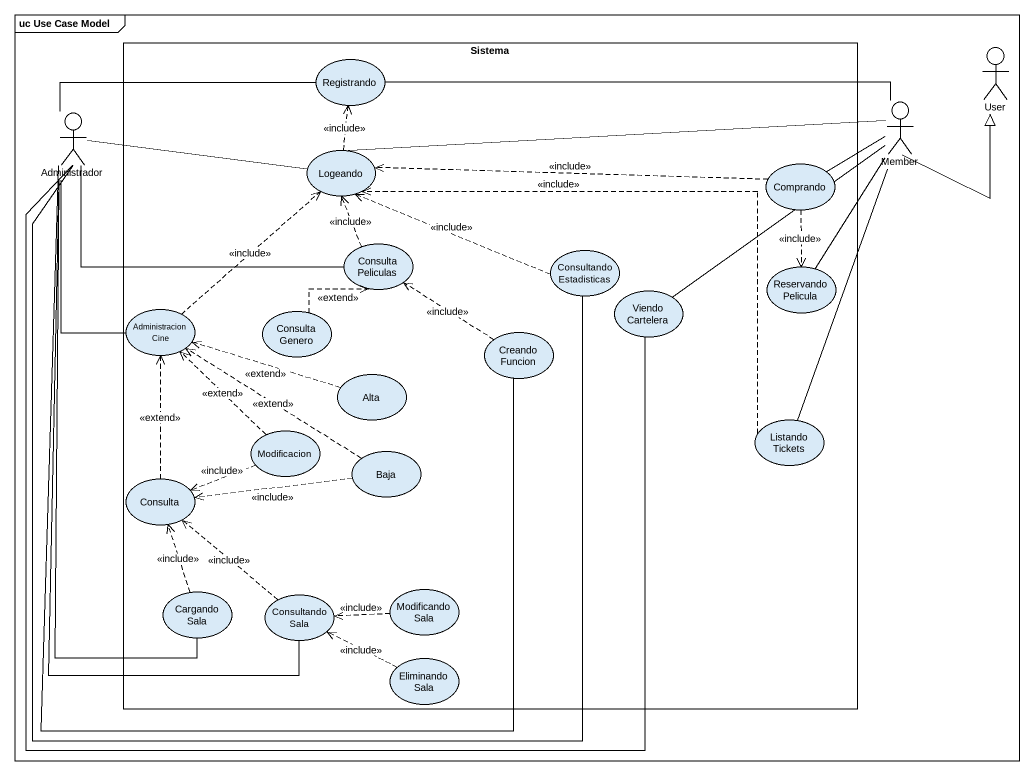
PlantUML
@startuml
mainframe uc Use Case Model
rectangle Sistema {
  usecase Registrando
  usecase Logeando
  usecase Comprando
  usecase "Consulta Peliculas" as Consulta_Peliculas
  usecase "Consultando Estadisticas" as Consultando_Estadisticas
  usecase "Viendo Cartelera" as Viendo_Cartelera
  usecase "Reservando Pelicula" as Reservando_Pelicula
  usecase "Administracion Cine" as Administracion_Cine
  usecase "Consulta Genero" as Consulta_Genero
  usecase "Creando Funcion" as Creando_Funcion
  usecase Alta
  usecase Modificacion
  usecase Baja
  usecase "Listando Tickets" as Listando_Tickets
  usecase Consulta
  usecase "Cargando Sala" as Cargando_Sala
  usecase "Consultando Sala" as Consultando_Sala
  usecase "Modificando Sala" as Modificando_Sala
  usecase "Eliminando Sala" as Eliminando_Sala
}
actor User
actor Administrador
actor Member
Administrador -right- Registrando
Administrador -right- Logeando
Administrador -right- Consulta_Peliculas
Administrador -right- Consultando_Estadisticas
Administrador -right- Viendo_Cartelera
Administrador -right- Creando_Funcion
Administrador -- Cargando_Sala
Administrador -- Consultando_Sala
Member -left- Registrando
Member -right-|> User
Member -left- Logeando
Logeando .up.> Registrando : <<include>>
Comprando -right- Member
Comprando .left.> Logeando : <<include>>
Comprando ..> Reservando_Pelicula : <<include>>
Consulta_Peliculas .up.> Logeando : <<include>>
Consultando_Estadisticas .left.> Logeando : <<include>>
Viendo_Cartelera -up- Member
Reservando_Pelicula -up- Member
Administracion_Cine -up- Administrador
Administracion_Cine .up.> Logeando : <<include>>
Consulta_Genero .up.> Consulta_Peliculas : <<extend>>
Creando_Funcion .up.> Consulta_Peliculas : <<include>>
Alta .left.> Administracion_Cine : <<extend>>
Modificacion .up.> Administracion_Cine : <<extend>>
Modificacion .left.> Consulta : <<include>>
Baja .up.> Administracion_Cine : <<extend>>
Baja .left.> Consulta : <<include>>
Listando_Tickets -up- Member
Listando_Tickets .up.> Logeando : <<include>>
Consulta .up.> Administracion_Cine : <<extend>>
Cargando_Sala .up.> Consulta : <<include>>
Consultando_Sala .up.> Consulta : <<include>>
Modificando_Sala .left.> Consultando_Sala : <<include>>
Eliminando_Sala .left.> Consultando_Sala : <<include>>
@enduml
